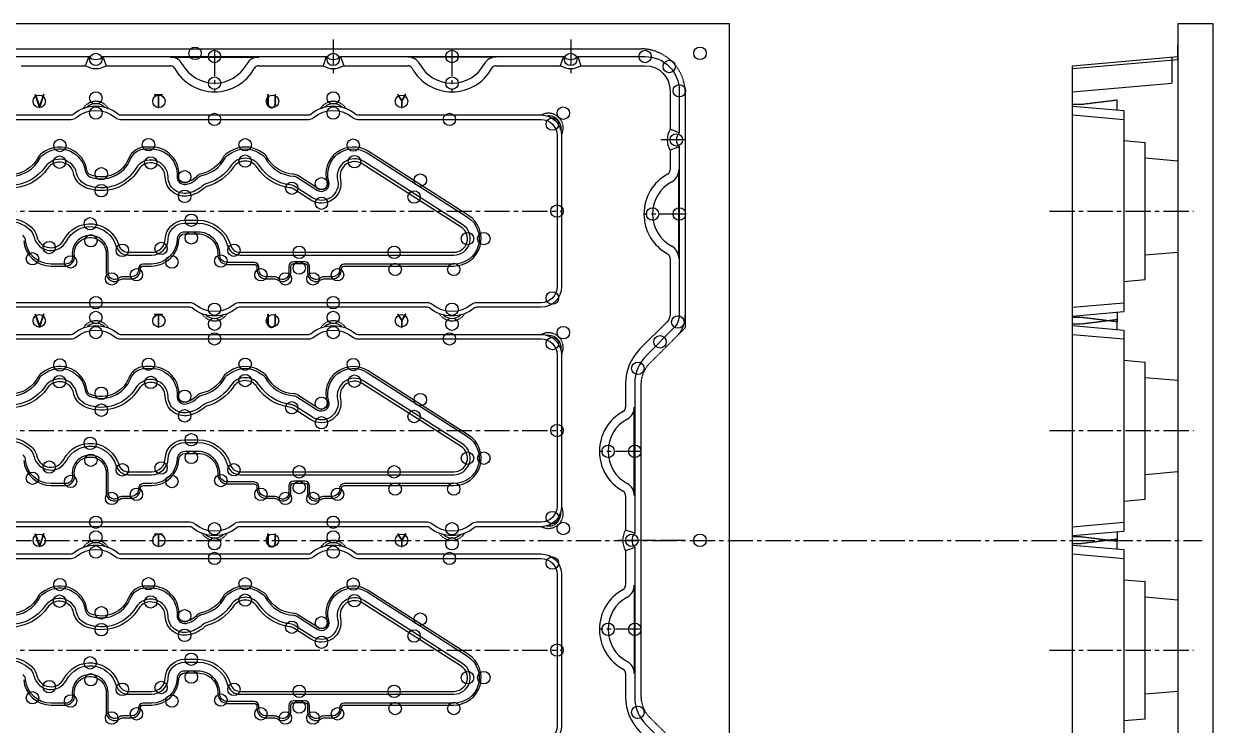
# Model space of a CAD drawing. Extents: x -875 to -41, y -325 to 190.
# Drawn here: x -444 to -41.2, y -62.6 to 175 of the extents above; entities that cross this region are included whole.
import ezdxf
from ezdxf.enums import TextEntityAlignment as Align

# ---------------------------------------------------------------- set-up
doc = ezdxf.new("R2010")
doc.units = 0
doc.header["$LTSCALE"] = 0.45
doc.header["$MEASUREMENT"] = 0
doc.linetypes.add('CENTER2', pattern=[28.575, 19.05, -3.175, 3.175, -3.175])
doc.linetypes.add('HIDDENX2', pattern=[0.75, 0.5, -0.25])
for name, color, linetype in [('ANA 10', 7, 'CONTINUOUS'), ('ANA 12', 6, 'CONTINUOUS'), ('ANA 21', 30, 'CONTINUOUS'), ('ANA 28.3', 4, 'CONTINUOUS'), ('ANA 30.5 Φ9.5x7° U15.1', 5, 'CONTINUOUS'), ('ANA 45.6', 31, 'CONTINUOUS'), ('ANA NEJI', 1, 'CONTINUOUS'), ('CENTER', 243, 'CENTER2'), ('DETAIL', 6, 'CONTINUOUS'), ('DIMENSION', 3, 'CONTINUOUS'), ('HIDDEN', 5, 'HIDDENX2'), ('LINE', 7, 'CONTINUOUS'), ('LINE1', 30, 'CONTINUOUS'), ('SECTION', 31, 'CONTINUOUS'), ('TEXT', 4, 'CONTINUOUS')]:
    doc.layers.add(name, color=color, linetype=linetype)
doc.styles.add('ROMAND', font='romand.shx', dxfattribs={"height": 6})

msp = doc.modelspace()

# ---------------------------------------------------------------- linework, layer by layer
at = {"layer": 'ANA 10'}
for centre in [(-379.4, 163.915), (-299, 163.915), (-233.615, 163.915), (-419.6, 162.915), (-339.2, 162.915), (-258.8, 162.915), (-225.41256, 160.51744), (-222.015, 152.315), (-223.015, 135.67), (-431.89835, 128.12176), (-401.00846, 127.86971), (-369.025, 128.483), (-331.99986, 128.29774), (-353.24175, 119.29307), (-417.72, 118.465), (-389.50995, 116.555), (-311.83518, 116.32007), (-343.20396, 114.20579), (-421.5, 107.245), (-387.26788, 108.455), (-222.015, 110.55), (-435.37119, 99.18042), (-397.49199, 98.8819), (-293.74929, 102.215), (-410.62237, 98.25333), (-372.83159, 98.2706), (-350.70542, 97.575), (-318.60142, 97.575), (-222.5174, 73.98256), (-228.54641, 67.24304), (-236.06466, 58.27475), (-431.89835, 53.75176), (-401.00846, 53.49971), (-369.025, 54.113), (-331.99986, 53.92774), (-417.72, 44.095), (-353.24175, 44.92307), (-389.50995, 42.185), (-343.20396, 39.83579), (-311.83518, 41.95007), (-421.5, 32.875), (-387.26788, 34.085), (-237.09, 30.15), (-293.74929, 27.845), (-435.37119, 24.81042), (-410.62237, 23.88333), (-397.49199, 24.5119), (-372.83159, 23.9006), (-350.70542, 23.205), (-318.60142, 23.205), (-238.09, 0), (-431.89835, -20.61824), (-401.00846, -20.87029), (-369.025, -20.257), (-331.99986, -20.44226), (-417.72, -30.275), (-353.24175, -29.44693), (-237.09, -30.15), (-389.50995, -32.185), (-311.83518, -32.41993), (-343.20396, -34.53421), (-421.5, -41.495), (-387.26788, -40.285), (-435.37119, -49.55958), (-397.49199, -49.8581), (-293.74929, -46.525), (-410.62237, -50.48667), (-372.83159, -50.4694), (-350.70542, -51.165), (-318.60142, -51.165), (-236.06466, -58.27475)]:
    msp.add_circle(centre, 2.1, dxfattribs=at)
at = {"layer": 'ANA 12'}
for centre in [(-379.4, 154.875), (-299, 154.875), (-231.055, 110.55), (-246.13, 30.15), (-246.13, -30.15)]:
    msp.add_circle(centre, 2.1, dxfattribs=at)
at = {"layer": 'ANA 21'}
for centre in [(-431.77, 133.76417), (-401.75688, 134.03456), (-369.02, 134.02503), (-332.42, 133.90396), (-417.72, 124.18524), (-389.50995, 123.155), (-343.20396, 120.80579), (-309.71856, 122.02366), (-421.27159, 101.49115), (-387.26788, 102.45459), (-288.21653, 102.215), (-441.05135, 95.39499), (-377.26318, 94.61772), (-428.13916, 94.31557), (-393.82374, 94.28612), (-350.73, 92.27515), (-318.22813, 91.76545), (-298.38929, 91.76545), (-414.23418, 88.56245), (-405.84794, 89.95794), (-363.69206, 89.95794), (-355.41082, 88.56245), (-346.04918, 88.56245), (-337.76794, 89.95794), (-431.77, 59.39417), (-401.75688, 59.66456), (-369.02, 59.65503), (-332.42, 59.53396), (-417.72, 49.81524), (-389.50995, 48.785), (-343.20396, 46.43579), (-309.71856, 47.65366), (-421.27159, 27.12115), (-387.26788, 28.08459), (-288.21653, 27.845), (-441.05135, 21.02499), (-428.13916, 19.94557), (-393.82374, 19.91612), (-377.26318, 20.24772), (-414.23418, 14.19245), (-405.84794, 15.58794), (-363.69206, 15.58794), (-355.41082, 14.19245), (-350.73, 17.90515), (-346.04918, 14.19245), (-337.76794, 15.58794), (-318.22813, 17.39545), (-298.38929, 17.39545), (-431.77, -14.97583), (-401.75688, -14.70544), (-369.02, -14.71497), (-332.42, -14.83604), (-417.72, -24.55476), (-389.50995, -25.585), (-343.20396, -27.93421), (-309.71856, -26.71634), (-387.26788, -46.28541), (-421.27159, -47.24885), (-288.21653, -46.525), (-441.05135, -53.34501), (-428.13916, -54.42443), (-393.82374, -54.45388), (-377.26318, -54.12228), (-350.73, -56.46485), (-318.22813, -56.97455), (-298.38929, -56.97455), (-414.23418, -60.17755), (-405.84794, -58.78206), (-363.69206, -58.78206), (-355.41082, -60.17755), (-346.04918, -60.17755), (-337.76794, -58.78206)]:
    msp.add_circle(centre, 2.1, dxfattribs=at)
at = {"layer": 'ANA 28.3'}
for centre in [(-419.6, 144.76913), (-339.2, 144.76913), (-379.4, 142.605), (-299.84768, 142.605), (-265.00162, 141.02338), (-263.42, 111.555), (-419.6, 80.505), (-339.2, 80.505), (-265.00162, 82.08662), (-379.4, 78.29428), (-299, 78.29428), (-419.6, 70.39913), (-379.4, 68.235), (-339.2, 70.39913), (-299.84768, 68.235), (-265.00162, 66.65338), (-263.42, 37.185), (-419.6, 6.135), (-339.2, 6.135), (-265.00162, 7.71662), (-379.4, 3.92428), (-299, 3.92428), (-419.6, -3.97087), (-339.2, -3.97087), (-379.4, -6.135), (-299.84768, -6.135), (-265.00162, -7.71662), (-263.42, -37.185)]:
    msp.add_circle(centre, 2.1, dxfattribs=at)
at = {"layer": 'ANA 30.5 Φ9.5x7° U15.1'}
for centre in [(-419.6, 149.85997), (-339.2, 149.85997), (-261.30001, 144.72499), (-419.6, 75.48997), (-339.2, 75.48997), (-379.4, 73.21988), (-299, 73.21988), (-261.30001, 70.35499), (-261.30001, 4.01501), (-419.6, 1.11997), (-379.4, -1.15012), (-339.2, 1.11997), (-299, -1.15012)]:
    msp.add_circle(centre, 2.1, dxfattribs=at)
at = {"layer": 'ANA 45.6'}
for centre in [(-438.7575, 148.74), (-398.2279, 148.74), (-359.76487, 148.74), (-316.08497, 148.74), (-438.7575, 74.37), (-398.2279, 74.37), (-359.76487, 74.37), (-316.08497, 74.37), (-438.7575, 0), (-398.2279, 0), (-359.76487, 0), (-316.08497, 0)]:
    msp.add_circle(centre, 2.1, dxfattribs=at)
at = {"layer": 'ANA NEJI'}
for centre in [(-386, 165), (-215, 165), (-215, 0)]:
    msp.add_circle(centre, 2.1, dxfattribs=at)
at = {"layer": 'CENTER'}
for p, q in [((-339.2, 169.715), (-339.2, 157.63092)), ((-258.8, 169.715), (-258.8, 157.63092)), ((-379.4, 165.93), (-379.4, 151.93538)), ((-299, 165.93), (-299, 151.93538)), ((-220, 135.67), (-228.29908, 135.67)), ((-220, 110.55), (-233.99462, 110.55)), ((-235.075, 30.15), (-249.06962, 30.15)), ((-810, 0), (-44.93781, 0)), ((-231.29, 0), (-243.37408, 0)), ((-220, 0), (-237.47731, 0)), ((-235.075, -30.15), (-249.06962, -30.15))]:
    msp.add_line(p, q, dxfattribs=at)
for points in [[(-738.09355, 111.555), (-261.90645, 111.555)], [(-96.6765, 111.555), (-47.84095, 111.555)], [(-738.09355, 37.185), (-261.90645, 37.185)], [(-96.6765, 37.185), (-47.84095, 37.185)], [(-738.09355, -37.185), (-261.90645, -37.185)], [(-96.6765, -37.185), (-47.84095, -37.185)]]:
    msp.add_lwpolyline(points, dxfattribs=at)
at = {"layer": 'DETAIL'}
for p, q in [((-394.36282, 163.74002), (-364.43718, 163.74002)), ((-284.03718, 163.74002), (-313.96282, 163.74002)), ((-55.22011, 163.74002), (-55.22011, 154.875)), ((-88.82011, 151.93538), (-55.22011, 154.875)), ((-222.18998, 95.58718), (-222.18998, 125.51282)), ((-237.26498, 15.18718), (-237.26498, 45.11282)), ((-237.26498, -15.18718), (-237.26498, -45.11282))]:
    msp.add_line(p, q, dxfattribs=at)
for centre, radius, start, end in [((-394.36282, 159.14002), 4.6, 28.7090536, 90), ((-379.4, 167.335), 12.46, 208.7090536, 331.2909464), ((-364.43718, 159.14002), 4.6, 90, 151.2909464), ((-313.96282, 159.14002), 4.6, 28.7090536, 90), ((-299, 167.335), 12.46, 208.7090536, 331.2909464), ((-284.03718, 159.14002), 4.6, 90, 151.2909464), ((-226.78998, 125.51282), 4.6, 298.7090536, 0), ((-218.595, 110.55), 12.46, 118.7090536, 241.2909464), ((-226.78998, 95.58718), 4.6, 360, 61.2909464), ((-241.86498, 45.11282), 4.6, 298.7090536, 0), ((-233.67, 30.15), 12.46, 118.7090536, 241.2909464), ((-241.86498, 15.18718), 4.6, 360, 61.2909464), ((-241.86498, -15.18718), 4.6, 298.7090536, 0), ((-233.67, -30.15), 12.46, 118.7090536, 241.2909464), ((-241.86498, -45.11282), 4.6, 360, 61.2909464)]:
    msp.add_arc(centre, radius, start, end, dxfattribs=at)
at = {"layer": 'DIMENSION'}
for p in [(-220, 76.14214), (-222.92893, 69.07107)]:
    msp.add_line(p, (-220, 72), dxfattribs=at)
at = {"layer": 'HIDDEN'}
for p, q in [((-73.72011, 149.10731), (-85.93663, 147.60731)), ((-73.72011, 145.81248), (-73.72011, 149.10731)), ((-85.93663, 147.60731), (-88.82011, 147.60731)), ((-73.72011, 77.29752), (-73.72011, 74.00269)), ((-85.93663, 75.50269), (-88.82011, 75.50269)), ((-85.93663, 73.23731), (-88.82011, 73.23731)), ((-73.72011, 74.00269), (-85.93663, 75.50269)), ((-73.72011, 74.73731), (-85.93663, 73.23731)), ((-73.72011, 71.44248), (-73.72011, 74.73731)), ((-85.93663, 1.13269), (-88.82011, 1.13269)), ((-73.72011, -0.36731), (-85.93663, 1.13269)), ((-73.72011, 0.36731), (-85.93663, -1.13269)), ((-73.72011, 2.92752), (-73.72011, -0.36731)), ((-73.72011, -2.92752), (-73.72011, 0.36731)), ((-85.93663, -1.13269), (-88.82011, -1.13269))]:
    msp.add_line(p, q, dxfattribs=at)
msp.add_lwpolyline([(-765, -166.5, -0.414213562), (-780, -151.5), (-780, -76.14214, -0.198912367), (-777.07107, -69.07107), (-767.92893, -59.92893, 0.198912367), (-765, -52.85786), (-765, 52.85786, 0.198912367), (-767.92893, 59.92893), (-777.07107, 69.07107, -0.198912367), (-780, 76.14214), (-780, 151.5, -0.414213562), (-765, 166.5), (-235, 166.5, -0.414213562), (-220, 151.5), (-220, 76.14214, -0.198912367), (-222.92893, 69.07107), (-232.07107, 59.92893, 0.198912367), (-235, 52.85786), (-235, -52.85786, 0.198912367), (-232.07107, -59.92893), (-222.92893, -69.07107, -0.198912367), (-220, -76.14214), (-220, -151.5, -0.414213562), (-235, -166.5)], format="xyb", close=True, dxfattribs=at)
for points in [[(-415.33568, 146.34422, 0.560307678), (-423.86432, 146.34422)], [(-334.93568, 146.34422, 0.560307678), (-343.46432, 146.34422)], [(-268.65926, 144.11668, -0.735831512), (-261.90832, 137.36574)], [(-383.66432, 76.76578, 0.560307678), (-375.13568, 76.76578)], [(-303.26432, 76.76578, 0.560307678), (-294.73568, 76.76578)], [(-415.33568, 71.97422, 0.560307678), (-423.86432, 71.97422)], [(-334.93568, 71.97422, 0.560307678), (-343.46432, 71.97422)], [(-268.65926, 69.74668, -0.735831512), (-261.90832, 62.99574)], [(-268.65926, 4.62332, 0.735831512), (-261.90832, 11.37426)], [(-383.66432, 2.39578, 0.560307678), (-375.13568, 2.39578)], [(-303.26432, 2.39578, 0.560307678), (-294.73568, 2.39578)], [(-415.33568, -2.39578, 0.560307678), (-423.86432, -2.39578)], [(-334.93568, -2.39578, 0.560307678), (-343.46432, -2.39578)]]:
    msp.add_lwpolyline(points, format="xyb", dxfattribs=at)
at = {"layer": 'LINE'}
for p, q in [((-53.22011, 162.775), (-53.22011, 167.915)), ((-53.22011, 167.915), (-53.22011, 162.915)), ((-422.00832, 163.915), (-423.18247, 160.8004)), ((-417.19168, 163.915), (-416.15189, 160.8004)), ((-341.60832, 163.915), (-342.64811, 160.8004)), ((-336.79168, 163.915), (-335.61753, 160.8004)), ((-261.20832, 163.915), (-262.38247, 160.8004)), ((-256.39168, 163.915), (-255.35189, 160.8004)), ((-88.82011, 160.8004), (-53.22011, 163.915)), ((-88.82011, 159.8004), (-53.22011, 162.915)), ((-222.015, 138.07832), (-225.1296, 139.25247)), ((-222.015, 133.26168), (-225.1296, 132.22189)), ((-64.22011, 129.55738), (-53.22011, 128.595)), ((-53.22011, 97.555), (-64.22011, 96.59262)), ((-64.22011, 55.18738), (-53.22011, 54.225)), ((-53.22011, 23.185), (-64.22011, 22.22262)), ((-237.09, 2.40832), (-240.2046, 3.44811)), ((-237.09, -2.40832), (-240.2046, -3.58247)), ((-64.22011, -19.18262), (-53.22011, -20.145)), ((-53.22011, -51.185), (-64.22011, -52.14738))]:
    msp.add_line(p, q, dxfattribs=at)
for points in [[(-795, -175), (-205, -175), (-205, 175), (-795, 175)], [(-53.22011, -175), (-41.22011, -175), (-41.22011, 175), (-53.22011, 175)]]:
    msp.add_lwpolyline(points, close=True, dxfattribs=at)
for points in [[(-497.59168, 163.915), (-422.00832, 163.915)], [(-417.19168, 163.915), (-341.60832, 163.915)], [(-336.79168, 163.915), (-261.20832, 163.915)]]:
    msp.add_lwpolyline(points, dxfattribs=at)
for points in [[(-256.39168, 163.915), (-233.615, 163.915, -0.414213562), (-222.015, 152.315), (-222.015, 138.07832)], [(-222.015, 133.26168), (-222.015, 76.50827, -0.198912367), (-223.9481, 71.84136), (-233.14473, 62.64473, 0.198912367), (-237.09, 53.12), (-237.09, 2.40832)], [(-461.38266, 100.53673, -0.529435838), (-441.80816, 106.43774, -0.163823285), (-439.55305, 102.88042, 0.693310824), (-430.43953, 101.79894, -0.676708968), (-411.84704, 100.01764, 0.332877546), (-408.5846, 97.575), (-400.72, 97.575, 0.404861858), (-396.08238, 102.06639, -0.404861858), (-389.48577, 108.455), (-385.05, 108.455, -0.337565256), (-374.04906, 100.07277, 0.337565256), (-370.77095, 97.575), (-298.38929, 97.575, 0.749486397), (-295.88968, 106.12416), (-329.36019, 127.52596, 0.672107848), (-336.77378, 122.29335, -0.672149853), (-346.76007, 115.24575), (-352.56894, 118.96102, 0.111014008), (-353.971, 119.46947, -0.218094465), (-364.94007, 126.28917, 0.537055823), (-373.10993, 126.28917, -0.176578941), (-381.65554, 119.97761, 0.107528034), (-382.92366, 119.28348, -0.129553397), (-388.20057, 116.68619, -0.4690711), (-396.10909, 123.04866, 0.752293311), (-405.19703, 125.51252, -0.364406279), (-423.05341, 119.47032, -0.252234906), (-427.10585, 124.24252, 0.658259425), (-435.9339, 126.00103, -0.52220494), (-461.55352, 125.86808, 0.732225984)], [(-461.38266, 26.16673, -0.529435838), (-441.80816, 32.06774, -0.163823285), (-439.55305, 28.51042, 0.693310824), (-430.43953, 27.42894, -0.676708968), (-411.84704, 25.64764, 0.332877546), (-408.5846, 23.205), (-400.72, 23.205, 0.404861858), (-396.08238, 27.69639, -0.404861858), (-389.48577, 34.085), (-385.05, 34.085, -0.337565256), (-374.04906, 25.70277, 0.337565256), (-370.77095, 23.205), (-298.38929, 23.205, 0.749486397), (-295.88968, 31.75416), (-329.36019, 53.15596, 0.672107848), (-336.77378, 47.92335, -0.672149853), (-346.76007, 40.87575), (-352.56894, 44.59102, 0.111014008), (-353.971, 45.09947, -0.218094465), (-364.94007, 51.91917, 0.537055823), (-373.10993, 51.91917, -0.176578941), (-381.65554, 45.60761, 0.107528034), (-382.92366, 44.91348, -0.129553397), (-388.20057, 42.31619, -0.4690711), (-396.10909, 48.67866, 0.752293311), (-405.19703, 51.14252, -0.364406279), (-423.05341, 45.10032, -0.252234906), (-427.10585, 49.87252, 0.658259425), (-435.9339, 51.63103, -0.52220494), (-461.55352, 51.49808, 0.732225984)], [(-237.09, -2.40832), (-237.09, -53.12, 0.198912367), (-233.14473, -62.64473), (-223.9481, -71.84136, -0.198912367), (-222.015, -76.50827), (-222.015, -133.26168)], [(-461.38266, -48.20327, -0.529435838), (-441.80816, -42.30226, -0.163823285), (-439.55305, -45.85958, 0.693310824), (-430.43953, -46.94106, -0.676708968), (-411.84704, -48.72236, 0.332877546), (-408.5846, -51.165), (-400.72, -51.165, 0.404861858), (-396.08238, -46.67361, -0.404861858), (-389.48577, -40.285), (-385.05, -40.285, -0.337565256), (-374.04906, -48.66723, 0.337565256), (-370.77095, -51.165), (-298.38929, -51.165, 0.749486397), (-295.88968, -42.61584), (-329.36019, -21.21404, 0.672107848), (-336.77378, -26.44665, -0.672149853), (-346.76007, -33.49425), (-352.56894, -29.77898, 0.111014008), (-353.971, -29.27053, -0.218094465), (-364.94007, -22.45083, 0.537055823), (-373.10993, -22.45083, -0.176578941), (-381.65554, -28.76239, 0.107528034), (-382.92366, -29.45652, -0.129553397), (-388.20057, -32.05381, -0.4690711), (-396.10909, -25.69134, 0.752293311), (-405.19703, -23.22748, -0.364406279), (-423.05341, -29.26968, -0.252234906), (-427.10585, -24.49748, 0.658259425), (-435.9339, -22.73897, -0.52220494), (-461.55352, -22.87192, 0.732225984)]]:
    msp.add_lwpolyline(points, format="xyb", dxfattribs=at)
at = {"layer": 'LINE', "color": 6}
for points in [[(-416.70507, 146.77648, 0.399690976), (-422.49493, 146.77648)], [(-336.30507, 146.77648, 0.399690976), (-342.09493, 146.77648)], [(-266.91119, 143.84982, -0.497249365), (-262.17518, 139.11381)], [(-416.70507, 72.40648, 0.399690976), (-422.49493, 72.40648)], [(-382.29493, 76.33352, 0.399690976), (-376.50507, 76.33352)], [(-336.30507, 72.40648, 0.399690976), (-342.09493, 72.40648)], [(-301.89493, 76.33352, 0.399690976), (-296.10507, 76.33352)], [(-266.91119, 69.47982, -0.497249365), (-262.17518, 64.74381)], [(-266.91119, 4.89018, 0.497249365), (-262.17518, 9.62619)], [(-382.29493, 1.96352, 0.399690976), (-376.50507, 1.96352)], [(-301.89493, 1.96352, 0.399690976), (-296.10507, 1.96352)], [(-416.70507, -1.96352, 0.399690976), (-422.49493, -1.96352)], [(-336.30507, -1.96352, 0.399690976), (-342.09493, -1.96352)]]:
    msp.add_lwpolyline(points, format="xyb", dxfattribs=at)
at = {"layer": 'LINE'}
for centre, start, end in [((-419.6, 166.315), 224.9008722, 315.0991278), ((-339.2, 166.315), 224.9008722, 315.0991278), ((-258.8, 166.315), 224.9008722, 315.0991278), ((-219.615, 135.67), 134.9008722, 225.0991278), ((-234.69, 0), 134.9008722, 225.0991278)]:
    msp.add_arc(centre, 3.4, start, end, dxfattribs=at)
at = {"layer": 'LINE1'}
for p, q in [((-71.52011, 135.40367), (-64.22011, 134.765)), ((-64.22011, 88.315), (-64.22011, 134.765)), ((-71.52011, 87.67633), (-64.22011, 88.315)), ((-71.52011, 61.03367), (-64.22011, 60.395)), ((-64.22011, 13.945), (-64.22011, 60.395)), ((-71.52011, 13.30633), (-64.22011, 13.945)), ((-71.52011, -13.33633), (-64.22011, -13.975)), ((-64.22011, -60.425), (-64.22011, -13.975)), ((-71.52011, -61.06367), (-64.22011, -60.425))]:
    msp.add_line(p, q, dxfattribs=at)
for points in [[(-460.46446, 100.2485, -0.529435838), (-442.41407, 105.69005, -0.163823285), (-440.48779, 102.65144, 0.693310824), (-429.58434, 101.35755, -0.676708968), (-412.77047, 99.74666, 0.332877546), (-408.5846, 96.61262), (-400.72, 96.61262, 0.404861858), (-395.1205, 102.03556, -0.404861858), (-389.48577, 107.49262), (-385.05, 107.49262, -0.337565256), (-374.97693, 99.81739, 0.337565256), (-370.77095, 96.61262), (-298.38929, 96.61262, 0.749486397), (-295.37124, 106.93496), (-328.84175, 128.33675, 0.672107848), (-337.71139, 122.07644, -0.672149853), (-346.24154, 116.05648), (-352.0504, 119.77175, 0.111014008), (-353.84932, 120.42412, -0.218094465), (-364.13777, 126.82067, 0.537055823), (-373.91223, 126.82067, -0.176578941), (-381.92759, 120.90074, 0.107528034), (-383.55466, 120.01012, -0.129553397), (-388.3915, 117.62943, -0.4690711), (-395.14684, 123.06417, 0.752293311), (-406.01968, 126.01194, -0.364406279), (-422.70305, 120.36666, -0.252234906), (-426.16459, 124.443, 0.658259425), (-436.72649, 126.54689, -0.52220494), (-460.76663, 126.42213, 0.732225984)], [(-459.14231, 129.59937, 0.614067355), (-438.43378, 129.60707, -0.133980911), (-437.65673, 130.46598), (-436.42528, 131.25359, -0.544086912), (-423.22274, 125.23749, 0.269110703), (-421.59719, 123.19583, 0.413098009), (-407.81568, 129.20005, -0.307794184), (-402.79376, 132.615), (-400.72, 132.615, -0.435765572), (-392.10302, 123.34468, 0.496548513), (-388.99414, 120.60668, 0.158781017), (-384.92813, 122.90592, -0.158499359), (-383.74413, 123.5763, 0.225839157), (-375.83883, 129.52431, -0.13080024), (-375.07437, 130.35876), (-373.67528, 131.25359, -0.292443133), (-364.36472, 131.25359), (-362.98064, 130.36836, -0.131001138), (-362.21538, 129.53237, 0.266577084), (-352.56206, 123.35825, -0.131001138), (-351.4822, 123.01412), (-344.60485, 118.61547, 0.693592286), (-340.70945, 121.53888, -0.693549434), (-327.76556, 131.25413), (-293.73485, 109.49413, -0.749486397), (-298.38929, 93.575), (-335.465, 93.575, 0.414213562), (-337.065, 91.975), (-337.065, 91.655, -0.414213562), (-339.465, 89.255), (-342.21544, 89.255, 0.159587181), (-343.75354, 88.75125, -0.614415563), (-347.255, 90.525), (-347.255, 92.795, 0.414213562), (-348.855, 94.395), (-352.605, 94.395, 0.414213562), (-354.205, 92.795), (-354.205, 90.525, -0.614415563), (-357.70646, 88.75125, 0.159587181), (-359.24456, 89.255), (-361.995, 89.255, -0.414213562), (-364.395, 91.655), (-364.395, 92.535, 0.414213562), (-365.995, 94.135), (-375.0448, 94.135, -0.423315007), (-377.64355, 96.81552, 0.423315007), (-385.05, 104.455), (-389.48577, 104.455, 0.404861858), (-392.08443, 101.93827, -0.404861858), (-400.72, 93.575), (-403.545, 93.575, 0.414213562), (-405.145, 91.975), (-405.145, 91.655, -0.414213562), (-407.545, 89.255), (-410.40044, 89.255, 0.159587181), (-411.93854, 88.75125, -0.614415563), (-415.44, 90.525), (-415.44, 97.185, 1.074462736), (-427.4977, 96.31826, -0.456901809), (-429.87302, 93.575), (-434.76, 93.575, -0.390799305), (-443.37195, 101.51939, 0.205095841), (-444.32656, 103.33006, 0.524268273)], [(-459.14231, 55.22937, 0.614067355), (-438.43378, 55.23707, -0.133980911), (-437.65673, 56.09598), (-436.42528, 56.88359, -0.544086912), (-423.22274, 50.86749, 0.269110703), (-421.59719, 48.82583, 0.413098009), (-407.81568, 54.83005, -0.307794184), (-402.79376, 58.245), (-400.72, 58.245, -0.435765572), (-392.10302, 48.97468, 0.496548513), (-388.99414, 46.23668, 0.158781017), (-384.92813, 48.53592, -0.158499359), (-383.74413, 49.2063, 0.225839157), (-375.83883, 55.15431, -0.13080024), (-375.07437, 55.98876), (-373.67528, 56.88359, -0.292443133), (-364.36472, 56.88359), (-362.98064, 55.99836, -0.131001138), (-362.21538, 55.16237, 0.266577084), (-352.56206, 48.98825, -0.131001138), (-351.4822, 48.64412), (-344.60485, 44.24547, 0.693592286), (-340.70945, 47.16888, -0.693549434), (-327.76556, 56.88413), (-293.73485, 35.12413, -0.749486397), (-298.38929, 19.205), (-335.465, 19.205, 0.414213562), (-337.065, 17.605), (-337.065, 17.285, -0.414213562), (-339.465, 14.885), (-342.21544, 14.885, 0.159587181), (-343.75354, 14.38125, -0.614415563), (-347.255, 16.155), (-347.255, 18.425, 0.414213562), (-348.855, 20.025), (-352.605, 20.025, 0.414213562), (-354.205, 18.425), (-354.205, 16.155, -0.614415563), (-357.70646, 14.38125, 0.159587181), (-359.24456, 14.885), (-361.995, 14.885, -0.414213562), (-364.395, 17.285), (-364.395, 18.165, 0.414213562), (-365.995, 19.765), (-375.0448, 19.765, -0.423315007), (-377.64355, 22.44552, 0.423315007), (-385.05, 30.085), (-389.48577, 30.085, 0.404861858), (-392.08443, 27.56827, -0.404861858), (-400.72, 19.205), (-403.545, 19.205, 0.414213562), (-405.145, 17.605), (-405.145, 17.285, -0.414213562), (-407.545, 14.885), (-410.40044, 14.885, 0.159587181), (-411.93854, 14.38125, -0.614415563), (-415.44, 16.155), (-415.44, 22.815, 1.074462736), (-427.4977, 21.94826, -0.456901809), (-429.87302, 19.205), (-434.76, 19.205, -0.390799305), (-443.37195, 27.14939, 0.205095841), (-444.32656, 28.96006, 0.524268273)], [(-460.46446, 25.8785, -0.529435838), (-442.41407, 31.32005, -0.163823285), (-440.48779, 28.28144, 0.693310824), (-429.58434, 26.98755, -0.676708968), (-412.77047, 25.37666, 0.332877546), (-408.5846, 22.24262), (-400.72, 22.24262, 0.404861858), (-395.1205, 27.66556, -0.404861858), (-389.48577, 33.12262), (-385.05, 33.12262, -0.337565256), (-374.97693, 25.44739, 0.337565256), (-370.77095, 22.24262), (-298.38929, 22.24262, 0.749486397), (-295.37124, 32.56496), (-328.84175, 53.96675, 0.672107848), (-337.71139, 47.70644, -0.672149853), (-346.24154, 41.68648), (-352.0504, 45.40175, 0.111014008), (-353.84932, 46.05412, -0.218094465), (-364.13777, 52.45067, 0.537055823), (-373.91223, 52.45067, -0.176578941), (-381.92759, 46.53074, 0.107528034), (-383.55466, 45.64012, -0.129553397), (-388.3915, 43.25943, -0.4690711), (-395.14684, 48.69417, 0.752293311), (-406.01968, 51.64194, -0.364406279), (-422.70305, 45.99666, -0.252234906), (-426.16459, 50.073, 0.658259425), (-436.72649, 52.17689, -0.52220494), (-460.76663, 52.05213, 0.732225984)], [(-460.46446, -48.4915, -0.529435838), (-442.41407, -43.04995, -0.163823285), (-440.48779, -46.08856, 0.693310824), (-429.58434, -47.38245, -0.676708968), (-412.77047, -48.99334, 0.332877546), (-408.5846, -52.12738), (-400.72, -52.12738, 0.404861858), (-395.1205, -46.70444, -0.404861858), (-389.48577, -41.24738), (-385.05, -41.24738, -0.337565256), (-374.97693, -48.92261, 0.337565256), (-370.77095, -52.12738), (-298.38929, -52.12738, 0.749486397), (-295.37124, -41.80504), (-328.84175, -20.40325, 0.672107848), (-337.71139, -26.66356, -0.672149853), (-346.24154, -32.68352), (-352.0504, -28.96825, 0.111014008), (-353.84932, -28.31588, -0.218094465), (-364.13777, -21.91933, 0.537055823), (-373.91223, -21.91933, -0.176578941), (-381.92759, -27.83926, 0.107528034), (-383.55466, -28.72988, -0.129553397), (-388.3915, -31.11057, -0.4690711), (-395.14684, -25.67583, 0.752293311), (-406.01968, -22.72806, -0.364406279), (-422.70305, -28.37334, -0.252234906), (-426.16459, -24.297, 0.658259425), (-436.72649, -22.19311, -0.52220494), (-460.76663, -22.31787, 0.732225984)], [(-459.14231, -19.14063, 0.614067355), (-438.43378, -19.13293, -0.133980911), (-437.65673, -18.27402), (-436.42528, -17.48641, -0.544086912), (-423.22274, -23.50251, 0.269110703), (-421.59719, -25.54417, 0.413098009), (-407.81568, -19.53995, -0.307794184), (-402.79376, -16.125), (-400.72, -16.125, -0.435765572), (-392.10302, -25.39532, 0.496548513), (-388.99414, -28.13332, 0.158781017), (-384.92813, -25.83408, -0.158499359), (-383.74413, -25.1637, 0.225839157), (-375.83883, -19.21569, -0.13080024), (-375.07437, -18.38124), (-373.67528, -17.48641, -0.292443133), (-364.36472, -17.48641), (-362.98064, -18.37164, -0.131001138), (-362.21538, -19.20763, 0.266577084), (-352.56206, -25.38175, -0.131001138), (-351.4822, -25.72588), (-344.60485, -30.12453, 0.693592286), (-340.70945, -27.20112, -0.693549434), (-327.76556, -17.48587), (-293.73485, -39.24587, -0.749486397), (-298.38929, -55.165), (-335.465, -55.165, 0.414213562), (-337.065, -56.765), (-337.065, -57.085, -0.414213562), (-339.465, -59.485), (-342.21544, -59.485, 0.159587181), (-343.75354, -59.98875, -0.614415563), (-347.255, -58.215), (-347.255, -55.945, 0.414213562), (-348.855, -54.345), (-352.605, -54.345, 0.414213562), (-354.205, -55.945), (-354.205, -58.215, -0.614415563), (-357.70646, -59.98875, 0.159587181), (-359.24456, -59.485), (-361.995, -59.485, -0.414213562), (-364.395, -57.085), (-364.395, -56.205, 0.414213562), (-365.995, -54.605), (-375.0448, -54.605, -0.423315007), (-377.64355, -51.92448, 0.423315007), (-385.05, -44.285), (-389.48577, -44.285, 0.404861858), (-392.08443, -46.80173, -0.404861858), (-400.72, -55.165), (-403.545, -55.165, 0.414213562), (-405.145, -56.765), (-405.145, -57.085, -0.414213562), (-407.545, -59.485), (-410.40044, -59.485, 0.159587181), (-411.93854, -59.98875, -0.614415563), (-415.44, -58.215), (-415.44, -51.555, 1.074462736), (-427.4977, -52.42174, -0.456901809), (-429.87302, -55.165), (-434.76, -55.165, -0.390799305), (-443.37195, -47.22061, 0.205095841), (-444.32656, -45.40994, 0.524268273)]]:
    msp.add_lwpolyline(points, format="xyb", dxfattribs=at)
at = {"layer": 'SECTION'}
msp.add_line((-88.82011, -160.8004), (-88.82011, 160.8004), dxfattribs=at)
for points in [[(-444.83718, 160.8004), (-423.06831, 160.8004)], [(-416.15189, 160.8004), (-394.36282, 160.8004)], [(-364.43718, 160.8004), (-342.64811, 160.8004)], [(-335.73169, 160.8004), (-313.96282, 160.8004)], [(-284.03718, 160.8004), (-262.26831, 160.8004)], [(-225.1296, 132.22189), (-225.1296, 125.51282)], [(-240.2046, 15.18718), (-240.2046, 3.44811)], [(-240.2046, -3.46831), (-240.2046, -15.18718)]]:
    msp.add_lwpolyline(points, dxfattribs=at)
for points in [[(-255.35189, 160.8004), (-233.615, 160.8004, -0.414213562), (-225.1296, 152.315), (-225.1296, 139.13831)], [(-491.67535, 144.11855), (-427.92465, 144.11855, 0.17551048), (-427.22893, 144.37053, -0.362177448), (-411.97107, 144.37053, 0.17551048), (-411.27535, 144.11855), (-347.52465, 144.11855, 0.17551048), (-346.82893, 144.37053, -0.362177448), (-331.57107, 144.37053, 0.17551048), (-330.87535, 144.11855), (-268.82, 144.11855, -0.414213562), (-261.90645, 137.205), (-261.90645, 85.905, -0.414213562), (-268.82, 78.99145), (-290.67535, 78.99145, 0.17551048), (-291.37107, 78.73947, -0.362177448), (-306.62893, 78.73947, 0.17551048), (-307.32465, 78.99145), (-371.07535, 78.99145, 0.17551048), (-371.77107, 78.73947, -0.362177448), (-387.02893, 78.73947, 0.17551048), (-387.72465, 78.99145), (-451.47535, 78.99145, 0.17551048)], [(-225.1296, 95.58718), (-225.1296, 76.50827, -0.198912367), (-226.15045, 74.04371), (-235.34708, 64.84708, 0.198912367), (-240.2046, 53.12), (-240.2046, 45.11282)], [(-491.67535, 69.74855), (-427.92465, 69.74855, 0.17551048), (-427.22893, 70.00053, -0.362177448), (-411.97107, 70.00053, 0.17551048), (-411.27535, 69.74855), (-347.52465, 69.74855, 0.17551048), (-346.82893, 70.00053, -0.362177448), (-331.57107, 70.00053, 0.17551048), (-330.87535, 69.74855), (-268.82, 69.74855, -0.414213562), (-261.90645, 62.835), (-261.90645, 11.535, -0.414213562), (-268.82, 4.62145), (-290.67535, 4.62145, 0.17551048), (-291.37107, 4.36947, -0.362177448), (-306.62893, 4.36947, 0.17551048), (-307.32465, 4.62145), (-371.07535, 4.62145, 0.17551048), (-371.77107, 4.36947, -0.362177448), (-387.02893, 4.36947, 0.17551048), (-387.72465, 4.62145), (-451.47535, 4.62145, 0.17551048)], [(-491.67535, -4.62145), (-427.92465, -4.62145, 0.17551048), (-427.22893, -4.36947, -0.362177448), (-411.97107, -4.36947, 0.17551048), (-411.27535, -4.62145), (-347.52465, -4.62145, 0.17551048), (-346.82893, -4.36947, -0.362177448), (-331.57107, -4.36947, 0.17551048), (-330.87535, -4.62145), (-268.82, -4.62145, -0.414213562), (-261.90645, -11.535), (-261.90645, -62.835, -0.414213562), (-268.82, -69.74855), (-290.67535, -69.74855, 0.17551048), (-291.37107, -70.00053, -0.362177448), (-306.62893, -70.00053, 0.17551048), (-307.32465, -69.74855), (-371.07535, -69.74855, 0.17551048), (-371.77107, -70.00053, -0.362177448), (-387.02893, -70.00053, 0.17551048), (-387.72465, -69.74855), (-451.47535, -69.74855, 0.17551048)], [(-240.2046, -45.11282), (-240.2046, -53.12, 0.198912367), (-235.34708, -64.84708), (-226.15045, -74.04371, -0.198912367), (-225.1296, -76.50827), (-225.1296, -95.58718)]]:
    msp.add_lwpolyline(points, format="xyb", dxfattribs=at)
for centre, radius, start, end in [((-419.6, 166.315), 6.5146, 237.8328503, 302.1671497), ((-394.36282, 159.14002), 1.66038, 28.7090536, 90), ((-379.4, 167.335), 15.39962, 208.7090536, 331.2909464), ((-364.43718, 159.14002), 1.66038, 90, 151.2909464), ((-339.2, 166.315), 6.5146, 237.8328503, 302.1671497), ((-313.96282, 159.14002), 1.66038, 28.7090536, 90), ((-299, 167.335), 15.39962, 208.7090536, 331.2909464), ((-284.03718, 159.14002), 1.66038, 90, 151.2909464), ((-258.8, 166.315), 6.5146, 237.8328503, 302.1671497), ((-219.615, 135.67), 6.5146, 147.8328503, 212.1671497), ((-226.78998, 125.51282), 1.66038, 298.7090536, 0), ((-218.595, 110.55), 15.39962, 118.7090536, 241.2909464), ((-226.78998, 95.58718), 1.66038, 360, 61.2909464), ((-241.86498, 45.11282), 1.66038, 298.7090536, 0), ((-233.67, 30.15), 15.39962, 118.7090536, 241.2909464), ((-241.86498, 15.18718), 1.66038, 360, 61.2909464), ((-234.69, 0), 6.5146, 147.8328503, 212.1671497), ((-241.86498, -15.18718), 1.66038, 298.7090536, 0), ((-233.67, -30.15), 15.39962, 118.7090536, 241.2909464), ((-241.86498, -45.11282), 1.66038, 360, 61.2909464)]:
    msp.add_arc(centre, radius, start, end, dxfattribs=at)
at = {"layer": 'TEXT'}
for p, q in [((-88.82011, 147.13355), (-71.52011, 145.62)), ((-71.52011, 145.62), (-71.52011, 77.49)), ((-88.82011, 144.11855), (-71.52011, 142.605)), ((-88.82011, 78.99145), (-71.52011, 80.505)), ((-88.82011, 75.97645), (-71.52011, 77.49)), ((-88.82011, 72.76355), (-71.52011, 71.25)), ((-88.82011, 69.74855), (-71.52011, 68.235)), ((-71.52011, 71.25), (-71.52011, 3.12)), ((-88.82011, 4.62145), (-71.52011, 6.135)), ((-88.82011, 1.60645), (-71.52011, 3.12)), ((-88.82011, -1.60645), (-71.52011, -3.12)), ((-71.52011, -3.12), (-71.52011, -71.25)), ((-88.82011, -4.62145), (-71.52011, -6.135))]:
    msp.add_line(p, q, dxfattribs=at)
for points in [[(-491.67535, 142.605), (-427.92465, 142.605, 0.17551048), (-426.25972, 143.208, -0.362177448), (-412.94028, 143.208, 0.17551048), (-411.27535, 142.605), (-347.52465, 142.605, 0.17551048), (-345.85972, 143.208, -0.362177448), (-332.54028, 143.208, 0.17551048), (-330.87535, 142.605), (-268.82, 142.605, -0.414213562), (-263.42, 137.205), (-263.42, 85.905, -0.414213562), (-268.82, 80.505), (-290.67535, 80.505, 0.17551048), (-292.34028, 79.902, -0.362177448), (-305.65972, 79.902, 0.17551048), (-307.32465, 80.505), (-371.07535, 80.505, 0.17551048), (-372.74028, 79.902, -0.362177448), (-386.05972, 79.902, 0.17551048), (-387.72465, 80.505), (-451.47535, 80.505, 0.17551048)], [(-444.00855, 101.46797, 0.390799305), (-434.76, 92.93633), (-429.87302, 92.93633, 0.456901809), (-426.8656, 96.40961, -1.074462736), (-416.07867, 97.185), (-416.07867, 90.525, 0.614415563), (-411.56072, 88.23632, -0.159587181), (-410.40044, 88.61633), (-407.545, 88.61633, 0.414213562), (-404.50633, 91.655), (-404.50633, 91.975, -0.414213562), (-403.545, 92.93633), (-400.72, 92.93633, 0.404861858), (-391.44609, 101.91782, -0.404861858), (-389.48577, 103.81633), (-385.05, 103.81633, -0.423315007), (-378.28192, 96.8353, 0.423315007), (-375.0448, 93.49633), (-365.995, 93.49633, -0.414213562), (-365.03367, 92.535), (-365.03367, 91.655, 0.414213562), (-361.995, 88.61633), (-359.24456, 88.61633, -0.159587181), (-358.08428, 88.23632, 0.614415563), (-353.56633, 90.525), (-353.56633, 92.795, -0.414213562), (-352.605, 93.75633), (-348.855, 93.75633, -0.414213562), (-347.89367, 92.795), (-347.89367, 90.525, 0.614415563), (-343.37572, 88.23632, -0.159587181), (-342.21544, 88.61633), (-339.465, 88.61633, 0.414213562), (-336.42633, 91.655), (-336.42633, 91.975, -0.414213562), (-335.465, 92.93633), (-298.38929, 92.93633, 0.749486397), (-293.39079, 110.03221), (-327.4215, 131.79221, 0.693549434), (-341.3222, 121.3588, -0.693592286), (-344.26073, 119.1535), (-351.13808, 123.55216, 0.131001138), (-352.53142, 123.99618, -0.266577084), (-361.6491, 129.82771, 0.131001138), (-362.63652, 130.90639), (-364.0206, 131.79163, 0.292443133), (-374.0194, 131.79163), (-375.41849, 130.89679, 0.13080024), (-376.40487, 129.8201, -0.225839157), (-383.87152, 124.20213, 0.158499359), (-385.39924, 123.33713, -0.158781017), (-389.12084, 121.23265, -0.496548513), (-391.46606, 123.29809, 0.435765572), (-400.72, 133.25367), (-402.79376, 133.25367, 0.307794184), (-408.40963, 129.43482, -0.413098009), (-421.36468, 123.79067, -0.269110703), (-422.59092, 125.33082, 0.544086912), (-436.7694, 131.79163), (-438.00085, 131.00401, 0.133980911), (-439.00347, 129.89576, -0.614067355), (-458.57283, 129.88848, 0.133820971)], [(-491.67535, 68.235), (-427.92465, 68.235, 0.17551048), (-426.25972, 68.838, -0.362177448), (-412.94028, 68.838, 0.17551048), (-411.27535, 68.235), (-347.52465, 68.235, 0.17551048), (-345.85972, 68.838, -0.362177448), (-332.54028, 68.838, 0.17551048), (-330.87535, 68.235), (-268.82, 68.235, -0.414213562), (-263.42, 62.835), (-263.42, 11.535, -0.414213562), (-268.82, 6.135), (-290.67535, 6.135, 0.17551048), (-292.34028, 5.532, -0.362177448), (-305.65972, 5.532, 0.17551048), (-307.32465, 6.135), (-371.07535, 6.135, 0.17551048), (-372.74028, 5.532, -0.362177448), (-386.05972, 5.532, 0.17551048), (-387.72465, 6.135), (-451.47535, 6.135, 0.17551048)], [(-444.00855, 27.09797, 0.390799305), (-434.76, 18.56633), (-429.87302, 18.56633, 0.456901809), (-426.8656, 22.03961, -1.074462736), (-416.07867, 22.815), (-416.07867, 16.155, 0.614415563), (-411.56072, 13.86632, -0.159587181), (-410.40044, 14.24633), (-407.545, 14.24633, 0.414213562), (-404.50633, 17.285), (-404.50633, 17.605, -0.414213562), (-403.545, 18.56633), (-400.72, 18.56633, 0.404861858), (-391.44609, 27.54782, -0.404861858), (-389.48577, 29.44633), (-385.05, 29.44633, -0.423315007), (-378.28192, 22.4653, 0.423315007), (-375.0448, 19.12633), (-365.995, 19.12633, -0.414213562), (-365.03367, 18.165), (-365.03367, 17.285, 0.414213562), (-361.995, 14.24633), (-359.24456, 14.24633, -0.159587181), (-358.08428, 13.86632, 0.614415563), (-353.56633, 16.155), (-353.56633, 18.425, -0.414213562), (-352.605, 19.38633), (-348.855, 19.38633, -0.414213562), (-347.89367, 18.425), (-347.89367, 16.155, 0.614415563), (-343.37572, 13.86632, -0.159587181), (-342.21544, 14.24633), (-339.465, 14.24633, 0.414213562), (-336.42633, 17.285), (-336.42633, 17.605, -0.414213562), (-335.465, 18.56633), (-298.38929, 18.56633, 0.749486397), (-293.39079, 35.66221), (-327.4215, 57.42221, 0.693549434), (-341.3222, 46.9888, -0.693592286), (-344.26073, 44.7835), (-351.13808, 49.18216, 0.131001138), (-352.53142, 49.62618, -0.266577084), (-361.6491, 55.45771, 0.131001138), (-362.63652, 56.53639), (-364.0206, 57.42163, 0.292443133), (-374.0194, 57.42163), (-375.41849, 56.52679, 0.13080024), (-376.40487, 55.4501, -0.225839157), (-383.87152, 49.83213, 0.158499359), (-385.39924, 48.96713, -0.158781017), (-389.12084, 46.86265, -0.496548513), (-391.46606, 48.92809, 0.435765572), (-400.72, 58.88367), (-402.79376, 58.88367, 0.307794184), (-408.40963, 55.06482, -0.413098009), (-421.36468, 49.42067, -0.269110703), (-422.59092, 50.96082, 0.544086912), (-436.7694, 57.42163), (-438.00085, 56.63401, 0.133980911), (-439.00347, 55.52576, -0.614067355), (-458.57283, 55.51848, 0.133820971)], [(-491.67535, -6.135), (-427.92465, -6.135, 0.17551048), (-426.25972, -5.532, -0.362177448), (-412.94028, -5.532, 0.17551048), (-411.27535, -6.135), (-347.52465, -6.135, 0.17551048), (-345.85972, -5.532, -0.362177448), (-332.54028, -5.532, 0.17551048), (-330.87535, -6.135), (-268.82, -6.135, -0.414213562), (-263.42, -11.535), (-263.42, -62.835, -0.414213562), (-268.82, -68.235), (-290.67535, -68.235, 0.17551048), (-292.34028, -68.838, -0.362177448), (-305.65972, -68.838, 0.17551048), (-307.32465, -68.235), (-371.07535, -68.235, 0.17551048), (-372.74028, -68.838, -0.362177448), (-386.05972, -68.838, 0.17551048), (-387.72465, -68.235), (-451.47535, -68.235, 0.17551048)], [(-444.00855, -47.27203, 0.390799305), (-434.76, -55.80367), (-429.87302, -55.80367, 0.456901809), (-426.8656, -52.33039, -1.074462736), (-416.07867, -51.555), (-416.07867, -58.215, 0.614415563), (-411.56072, -60.50368, -0.159587181), (-410.40044, -60.12367), (-407.545, -60.12367, 0.414213562), (-404.50633, -57.085), (-404.50633, -56.765, -0.414213562), (-403.545, -55.80367), (-400.72, -55.80367, 0.404861858), (-391.44609, -46.82218, -0.404861858), (-389.48577, -44.92367), (-385.05, -44.92367, -0.423315007), (-378.28192, -51.9047, 0.423315007), (-375.0448, -55.24367), (-365.995, -55.24367, -0.414213562), (-365.03367, -56.205), (-365.03367, -57.085, 0.414213562), (-361.995, -60.12367), (-359.24456, -60.12367, -0.159587181), (-358.08428, -60.50368, 0.614415563), (-353.56633, -58.215), (-353.56633, -55.945, -0.414213562), (-352.605, -54.98367), (-348.855, -54.98367, -0.414213562), (-347.89367, -55.945), (-347.89367, -58.215, 0.614415563), (-343.37572, -60.50368, -0.159587181), (-342.21544, -60.12367), (-339.465, -60.12367, 0.414213562), (-336.42633, -57.085), (-336.42633, -56.765, -0.414213562), (-335.465, -55.80367), (-298.38929, -55.80367, 0.749486397), (-293.39079, -38.70779), (-327.4215, -16.94779, 0.693549434), (-341.3222, -27.3812, -0.693592286), (-344.26073, -29.5865), (-351.13808, -25.18784, 0.131001138), (-352.53142, -24.74382, -0.266577084), (-361.6491, -18.91229, 0.131001138), (-362.63652, -17.83361), (-364.0206, -16.94837, 0.292443133), (-374.0194, -16.94837), (-375.41849, -17.84321, 0.13080024), (-376.40487, -18.9199, -0.225839157), (-383.87152, -24.53787, 0.158499359), (-385.39924, -25.40287, -0.158781017), (-389.12084, -27.50735, -0.496548513), (-391.46606, -25.44191, 0.435765572), (-400.72, -15.48633), (-402.79376, -15.48633, 0.307794184), (-408.40963, -19.30518, -0.413098009), (-421.36468, -24.94933, -0.269110703), (-422.59092, -23.40918, 0.544086912), (-436.7694, -16.94837), (-438.00085, -17.73599, 0.133980911), (-439.00347, -18.84424, -0.614067355), (-458.57283, -18.85152, 0.133820971)]]:
    msp.add_lwpolyline(points, format="xyb", dxfattribs=at)

# ---------------------------------------------------------------- texts
at = {"layer": 'TEXT', "style": 'ROMAND'}
for s, p in [('V', (-438.72184, 148.74)), ('T', (-398.42764, 148.74)), ('U', (-360.07744, 148.74)), ('Y', (-316.04705, 148.74)), ('V', (-438.72184, 74.37)), ('T', (-398.42764, 74.37)), ('U', (-360.07744, 74.37)), ('Y', (-316.04705, 74.37)), ('V', (-438.72184, 0)), ('T', (-398.42764, 0)), ('U', (-360.07744, 0)), ('Y', (-316.04705, 0))]:
    msp.add_text(s, height=4.5, dxfattribs=at).set_placement(p, align=Align.MIDDLE)

doc.saveas('drawing.dxf')
